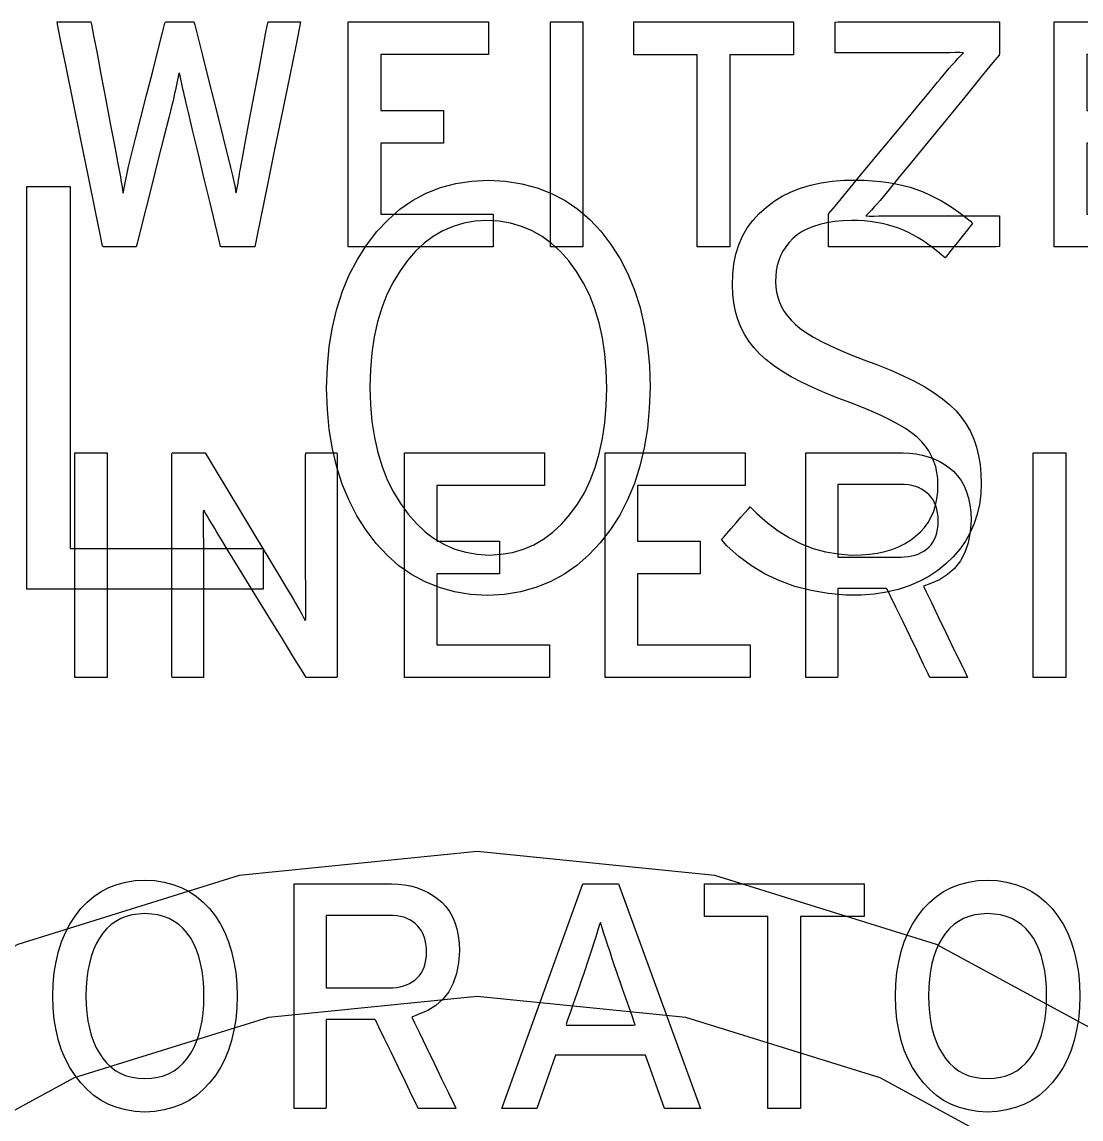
# Model space of a CAD drawing. Extents: x 1 to 47.7, y 0.2 to 35.
# Drawn here: x 18.877 to 19.389, y 10.965 to 11.495 of the extents above; entities that cross this region are included whole.
import ezdxf

# ---------------------------------------------------------------- set-up
doc = ezdxf.new("R2010")
doc.units = 0
doc.header["$MEASUREMENT"] = 0
doc.layers.add('4_1__4U__UP_TO_ONE_IO_BOAR', color=7, linetype='CONTINUOUS')
doc.layers.add('5_1___24__TARGET_LEDS___12', color=7, linetype='CONTINUOUS')

msp = doc.modelspace()

# ---------------------------------------------------------------- linework, layer by layer
at = {"layer": '4_1__4U__UP_TO_ONE_IO_BOAR'}
for points in [[(18.98985, 11.38662), (18.98926, 11.38662), (18.98769, 11.38662), (18.98541, 11.38662), (18.98274, 11.38662), (18.97994, 11.38662), (18.97733, 11.38662), (18.97518, 11.38662), (18.97379, 11.38662), (18.97338, 11.38674), (18.97254, 11.39025), (18.97075, 11.3977), (18.9683, 11.40786), (18.9655, 11.41949), (18.96264, 11.43134), (18.96003, 11.44219), (18.95796, 11.45078), (18.95674, 11.45589), (18.95635, 11.45752), (18.95593, 11.45931), (18.95553, 11.46105), (18.95515, 11.46275), (18.95479, 11.46441), (18.95445, 11.46603), (18.95412, 11.4676), (18.95381, 11.46913), (18.95352, 11.47061), (18.95323, 11.47023), (18.95292, 11.46873), (18.9526, 11.46719), (18.95227, 11.4656), (18.95191, 11.46398), (18.95155, 11.46231), (18.95117, 11.4606), (18.95078, 11.45884), (18.95038, 11.45705), (18.94986, 11.45495), (18.9483, 11.44881), (18.94595, 11.4395), (18.94311, 11.42827), (18.9401, 11.41636), (18.93723, 11.40499), (18.93481, 11.39543), (18.93316, 11.38889), (18.93258, 11.38662), (18.93195, 11.38662), (18.93036, 11.38662), (18.9281, 11.38662), (18.92546, 11.38662), (18.92273, 11.38662), (18.92018, 11.38662), (18.9181, 11.38662), (18.91678, 11.38662), (18.9164, 11.38691), (18.91522, 11.3927), (18.91281, 11.40451), (18.90958, 11.4204), (18.9059, 11.43846), (18.90216, 11.45677), (18.89877, 11.47342), (18.89611, 11.48649), (18.89457, 11.49405), (18.89448, 11.49517), (18.89557, 11.49517), (18.89751, 11.49517), (18.90001, 11.49517), (18.90278, 11.49517), (18.90552, 11.49517), (18.90795, 11.49517), (18.90978, 11.49517), (18.91071, 11.49517), (18.911, 11.49399), (18.91203, 11.48858), (18.91368, 11.47988), (18.91572, 11.46912), (18.91793, 11.45748), (18.92007, 11.44621), (18.92191, 11.43649), (18.92323, 11.42955), (18.92379, 11.4266), (18.92407, 11.42517), (18.92437, 11.4236), (18.92466, 11.42201), (18.92495, 11.4204), (18.92522, 11.41878), (18.92549, 11.41714), (18.92575, 11.41549), (18.92601, 11.41382), (18.92626, 11.41249), (18.92659, 11.41414), (18.92692, 11.41577), (18.92725, 11.4174), (18.92759, 11.41901), (18.92792, 11.42061), (18.92826, 11.4222), (18.9286, 11.42378), (18.92894, 11.42535), (18.92925, 11.42668), (18.93024, 11.43058), (18.93217, 11.43822), (18.93475, 11.44839), (18.93765, 11.45987), (18.94059, 11.47144), (18.94324, 11.4819), (18.94529, 11.49002), (18.94645, 11.49459), (18.94674, 11.49517), (18.94771, 11.49517), (18.94939, 11.49517), (18.95153, 11.49517), (18.95388, 11.49517), (18.9562, 11.49517), (18.95824, 11.49517), (18.95976, 11.49517), (18.9605, 11.49517), (18.96089, 11.49377), (18.96234, 11.48802), (18.96461, 11.47897), (18.9674, 11.46787), (18.97039, 11.45594), (18.97328, 11.44444), (18.97575, 11.43461), (18.97749, 11.42768), (18.97818, 11.42491), (18.97849, 11.42367), (18.97881, 11.42234), (18.97913, 11.42098), (18.97944, 11.41958), (18.97974, 11.41815), (18.98003, 11.41668), (18.98032, 11.41518), (18.98061, 11.41364), (18.9809, 11.41258), (18.98121, 11.41423), (18.9815, 11.41583), (18.98178, 11.41737), (18.98205, 11.41886), (18.98229, 11.4203), (18.98252, 11.42168), (18.98273, 11.423), (18.98293, 11.42427), (18.98311, 11.42541), (18.9839, 11.42962), (18.9854, 11.43758), (18.98736, 11.44805), (18.98957, 11.45979), (18.99178, 11.47157), (18.99377, 11.48214), (18.99529, 11.49026), (18.99612, 11.4947), (18.99641, 11.49517), (18.99756, 11.49517), (18.9995, 11.49517), (19.00195, 11.49517), (19.00463, 11.49517), (19.00726, 11.49517), (19.00955, 11.49517), (19.01124, 11.49517), (19.01203, 11.49517), (19.01155, 11.4927), (19.00967, 11.4835), (19.00676, 11.46931), (19.00323, 11.45204), (18.99946, 11.4336), (18.99585, 11.41593), (18.99278, 11.40093), (18.99065, 11.39052)], [(19.267, 11.38662), (19.267, 11.3872), (19.267, 11.38874), (19.267, 11.39096), (19.267, 11.39357), (19.267, 11.39628), (19.267, 11.3988), (19.267, 11.40085), (19.267, 11.40215), (19.26717, 11.40265), (19.27013, 11.40622), (19.27604, 11.41337), (19.28394, 11.42291), (19.29287, 11.43371), (19.30187, 11.44458), (19.30998, 11.45438), (19.31623, 11.46194), (19.31967, 11.46609), (19.32091, 11.46758), (19.3224, 11.46937), (19.32387, 11.4711), (19.32532, 11.47277), (19.32673, 11.47439), (19.32812, 11.47595), (19.32948, 11.47745), (19.33081, 11.4789), (19.33211, 11.48029), (19.33041, 11.48042), (19.32813, 11.48037), (19.32578, 11.48032), (19.32334, 11.48027), (19.32083, 11.48024), (19.31824, 11.48021), (19.31557, 11.4802), (19.31282, 11.48019), (19.31037, 11.48018), (19.30851, 11.48018), (19.3043, 11.48018), (19.29846, 11.48018), (19.29174, 11.48018), (19.28487, 11.48018), (19.27857, 11.48018), (19.27357, 11.48018), (19.27061, 11.48018), (19.27011, 11.48029), (19.27011, 11.48126), (19.27011, 11.48303), (19.27011, 11.48532), (19.27011, 11.48786), (19.27011, 11.49039), (19.27011, 11.49262), (19.27011, 11.49429), (19.27011, 11.49512), (19.27162, 11.49517), (19.27812, 11.49517), (19.28842, 11.49517), (19.30108, 11.49517), (19.31467, 11.49517), (19.32775, 11.49517), (19.33887, 11.49517), (19.3466, 11.49517), (19.3495, 11.49517), (19.3495, 11.49459), (19.3495, 11.49306), (19.3495, 11.49085), (19.3495, 11.48825), (19.3495, 11.48555), (19.3495, 11.48303), (19.3495, 11.48099), (19.3495, 11.4797), (19.34933, 11.47919), (19.34641, 11.47562), (19.34057, 11.46847), (19.33276, 11.45892), (19.32393, 11.44811), (19.31503, 11.43723), (19.30702, 11.42742), (19.30084, 11.41986), (19.29744, 11.41571), (19.29622, 11.4142), (19.29475, 11.41241), (19.2933, 11.41067), (19.29187, 11.40899), (19.29045, 11.40738), (19.28906, 11.40582), (19.28769, 11.40432), (19.28634, 11.40288), (19.285, 11.4015), (19.2867, 11.40137), (19.28898, 11.40143), (19.29134, 11.40148), (19.29377, 11.40152), (19.29628, 11.40155), (19.29887, 11.40158), (19.30154, 11.4016), (19.30429, 11.40161), (19.30674, 11.40161), (19.30872, 11.40161), (19.31319, 11.40161), (19.31939, 11.40161), (19.32652, 11.40161), (19.33383, 11.40161), (19.34052, 11.40161), (19.34582, 11.40161), (19.34897, 11.40161), (19.3495, 11.40151), (19.3495, 11.40053), (19.3495, 11.39877), (19.3495, 11.39648), (19.3495, 11.39393), (19.3495, 11.39141), (19.3495, 11.38918), (19.3495, 11.38751), (19.3495, 11.38667), (19.34793, 11.38662), (19.34118, 11.38662), (19.33047, 11.38662), (19.31731, 11.38662), (19.30319, 11.38662), (19.2896, 11.38662), (19.27805, 11.38662), (19.27001, 11.38662)], [(19.01473, 11.17856), (19.0132, 11.18104), (19.00912, 11.18767), (19.00324, 11.19721), (18.99634, 11.20843), (18.98917, 11.22008), (18.98248, 11.23095), (18.97704, 11.23978), (18.97361, 11.24535), (18.97252, 11.24714), (18.9715, 11.24884), (18.97052, 11.2505), (18.96957, 11.2521), (18.96865, 11.25366), (18.96776, 11.25517), (18.96691, 11.25663), (18.96608, 11.25804), (18.96529, 11.25941), (18.96496, 11.25853), (18.96497, 11.25592), (18.96498, 11.25322), (18.96499, 11.25044), (18.96501, 11.24758), (18.96503, 11.24464), (18.96505, 11.24161), (18.96508, 11.2385), (18.96511, 11.2353), (18.96511, 11.23331), (18.96511, 11.22826), (18.96511, 11.22065), (18.96511, 11.21152), (18.96511, 11.20188), (18.96511, 11.19274), (18.96511, 11.18514), (18.96511, 11.18009), (18.9651, 11.17856), (18.96439, 11.17856), (18.96279, 11.17856), (18.96058, 11.17856), (18.95803, 11.17856), (18.95542, 11.17856), (18.95303, 11.17856), (18.95114, 11.17856), (18.95001, 11.17856), (18.94982, 11.17932), (18.94982, 11.18636), (18.94982, 11.19915), (18.94982, 11.21575), (18.94982, 11.23417), (18.94982, 11.25245), (18.94982, 11.26862), (18.94982, 11.28072), (18.94982, 11.28677), (18.95013, 11.28711), (18.95144, 11.28711), (18.95353, 11.28711), (18.95609, 11.28711), (18.95884, 11.28711), (18.96149, 11.28711), (18.96374, 11.28711), (18.9653, 11.28711), (18.96588, 11.28711), (18.96734, 11.28469), (18.97123, 11.27824), (18.97683, 11.26896), (18.98342, 11.25804), (18.99026, 11.2467), (18.99664, 11.23613), (19.00182, 11.22753), (19.00509, 11.22211), (19.0062, 11.22026), (19.00738, 11.21825), (19.0085, 11.21631), (19.00958, 11.21443), (19.01061, 11.21263), (19.01159, 11.21089), (19.01252, 11.20923), (19.01341, 11.20763), (19.01425, 11.2061), (19.01457, 11.20697), (19.01454, 11.20967), (19.01452, 11.21243), (19.0145, 11.21527), (19.01448, 11.21819), (19.01446, 11.22118), (19.01445, 11.22425), (19.01444, 11.2274), (19.01444, 11.23062), (19.01444, 11.23261), (19.01444, 11.23764), (19.01444, 11.24521), (19.01444, 11.2543), (19.01444, 11.2639), (19.01444, 11.27299), (19.01444, 11.28056), (19.01444, 11.28559), (19.01445, 11.28711), (19.01516, 11.28711), (19.01676, 11.28711), (19.01897, 11.28711), (19.02152, 11.28711), (19.02413, 11.28711), (19.02652, 11.28711), (19.02841, 11.28711), (19.02954, 11.28711), (19.02973, 11.28635), (19.02973, 11.27931), (19.02973, 11.26652), (19.02973, 11.24992), (19.02973, 11.2315), (19.02973, 11.21322), (19.02973, 11.19705), (19.02973, 11.18495), (19.02973, 11.1789), (19.02944, 11.17856), (19.02821, 11.17856), (19.02627, 11.17856), (19.02387, 11.17856), (19.02131, 11.17856), (19.01884, 11.17856), (19.01673, 11.17856), (19.01527, 11.17856)], [(19.33585, 11.25465), (19.33545, 11.24889), (19.33446, 11.24368), (19.33287, 11.23901), (19.33067, 11.23489), (19.32788, 11.23132), (19.3245, 11.22829), (19.32051, 11.22581), (19.31593, 11.22387), (19.31281, 11.2227), (19.31414, 11.21996), (19.31664, 11.21478), (19.31993, 11.20798), (19.3236, 11.20039), (19.32726, 11.19285), (19.33049, 11.18616), (19.33291, 11.18117), (19.33411, 11.17869), (19.33381, 11.17856), (19.33228, 11.17856), (19.32987, 11.17856), (19.32693, 11.17856), (19.32379, 11.17856), (19.32078, 11.17856), (19.31826, 11.17856), (19.31654, 11.17856), (19.31598, 11.17858), (19.31507, 11.18044), (19.31291, 11.1849), (19.30989, 11.19113), (19.30639, 11.19834), (19.30281, 11.20574), (19.29952, 11.21252), (19.29692, 11.21788), (19.2954, 11.22102), (19.29497, 11.22152), (19.29337, 11.22152), (19.29049, 11.22152), (19.2868, 11.22152), (19.28272, 11.22152), (19.2787, 11.22152), (19.27518, 11.22152), (19.27261, 11.22152), (19.27143, 11.22152), (19.2714, 11.22043), (19.2714, 11.21661), (19.2714, 11.21078), (19.2714, 11.20375), (19.2714, 11.19632), (19.2714, 11.1893), (19.2714, 11.18347), (19.2714, 11.17964), (19.27138, 11.17856), (19.27061, 11.17856), (19.26894, 11.17856), (19.26665, 11.17856), (19.26404, 11.17856), (19.26139, 11.17856), (19.25898, 11.17856), (19.25712, 11.17856), (19.25607, 11.17856), (19.25595, 11.17981), (19.25595, 11.18774), (19.25595, 11.20129), (19.25595, 11.21842), (19.25595, 11.23712), (19.25595, 11.25535), (19.25595, 11.2711), (19.25595, 11.28235), (19.25595, 11.28707), (19.25738, 11.28711), (19.26171, 11.28711), (19.26812, 11.28711), (19.27574, 11.28711), (19.28371, 11.28711), (19.29117, 11.28711), (19.29727, 11.28711), (19.30114, 11.28711), (19.30296, 11.2871), (19.30617, 11.28694), (19.30926, 11.28657), (19.31222, 11.286), (19.31506, 11.28522), (19.31777, 11.28423), (19.32035, 11.28303), (19.32281, 11.28163), (19.32515, 11.28001), (19.32735, 11.27817), (19.32931, 11.27607), (19.33102, 11.27373), (19.33247, 11.27115), (19.33366, 11.26833), (19.33459, 11.26527), (19.33527, 11.26197), (19.33569, 11.25843)], [(19.31997, 11.2542), (19.31987, 11.25621), (19.31964, 11.2581), (19.31928, 11.25986), (19.3188, 11.2615), (19.31819, 11.26301), (19.31745, 11.2644), (19.31658, 11.26567), (19.31559, 11.26681), (19.31446, 11.26786), (19.31322, 11.2688), (19.31188, 11.26962), (19.31045, 11.2703), (19.30891, 11.27086), (19.30728, 11.2713), (19.30554, 11.2716), (19.30371, 11.27178), (19.30204, 11.27182), (19.30053, 11.27182), (19.29713, 11.27182), (19.29245, 11.27182), (19.28712, 11.27182), (19.28175, 11.27182), (19.27694, 11.27182), (19.27332, 11.27182), (19.2715, 11.27182), (19.2714, 11.27111), (19.2714, 11.26807), (19.2714, 11.26327), (19.2714, 11.25741), (19.2714, 11.25121), (19.2714, 11.24536), (19.2714, 11.24056), (19.2714, 11.23751), (19.2715, 11.2368), (19.27332, 11.2368), (19.27694, 11.2368), (19.28175, 11.2368), (19.28712, 11.2368), (19.29245, 11.2368), (19.29713, 11.2368), (19.30053, 11.2368), (19.30204, 11.2368), (19.30369, 11.23685), (19.30549, 11.23701), (19.3072, 11.2373), (19.30881, 11.23771), (19.31033, 11.23824), (19.31175, 11.2389), (19.31308, 11.23967), (19.31431, 11.24056), (19.31546, 11.24158), (19.31648, 11.24271), (19.31738, 11.24397), (19.31814, 11.24535), (19.31877, 11.24687), (19.31926, 11.24851), (19.31963, 11.25028), (19.31987, 11.25218)], [(18.98136, 11.02482), (18.98117, 11.01904), (18.98065, 11.01354), (18.97981, 11.00832), (18.97866, 11.00337), (18.97718, 10.99871), (18.97538, 10.99433), (18.97326, 10.99023), (18.97082, 10.9864), (18.96804, 10.98283), (18.96498, 10.97961), (18.96168, 10.97681), (18.95814, 10.97443), (18.95435, 10.97246), (18.95031, 10.97091), (18.94604, 10.96978), (18.94152, 10.96906), (18.93675, 10.96876), (18.93202, 10.96906), (18.92755, 10.96978), (18.92332, 10.97091), (18.91934, 10.97246), (18.9156, 10.97443), (18.91211, 10.97681), (18.90888, 10.97961), (18.90589, 10.98283), (18.90311, 10.9864), (18.9006, 10.99023), (18.89843, 10.99433), (18.89658, 10.99871), (18.89507, 11.00337), (18.89388, 11.00832), (18.89303, 11.01354), (18.8925, 11.01904), (18.8923, 11.02482), (18.8925, 11.0306), (18.89303, 11.03611), (18.89388, 11.04134), (18.89507, 11.04631), (18.89658, 11.051), (18.89843, 11.05541), (18.9006, 11.05956), (18.90311, 11.06343), (18.90589, 11.06701), (18.90888, 11.07017), (18.91211, 11.07293), (18.9156, 11.07527), (18.91934, 11.0772), (18.92332, 11.07872), (18.92755, 11.07983), (18.93202, 11.08052), (18.93675, 11.0808), (18.94152, 11.08052), (18.94604, 11.07983), (18.95031, 11.07872), (18.95435, 11.0772), (18.95814, 11.07527), (18.96168, 11.07293), (18.96498, 11.07017), (18.96804, 11.06701), (18.97082, 11.06343), (18.97326, 11.05956), (18.97538, 11.05541), (18.97718, 11.051), (18.97866, 11.04631), (18.97981, 11.04134), (18.98065, 11.03611), (18.98117, 11.0306)], [(19.08873, 11.04659), (19.08833, 11.04083), (19.08733, 11.03562), (19.08574, 11.03095), (19.08355, 11.02683), (19.08076, 11.02326), (19.07737, 11.02023), (19.07339, 11.01775), (19.0688, 11.01581), (19.06569, 11.01464), (19.06701, 11.0119), (19.06952, 11.00671), (19.07281, 10.99992), (19.07648, 10.99233), (19.08013, 10.98478), (19.08337, 10.9781), (19.08578, 10.97311), (19.08698, 10.97063), (19.08668, 10.9705), (19.08515, 10.9705), (19.08275, 10.9705), (19.07981, 10.9705), (19.07666, 10.9705), (19.07366, 10.9705), (19.07113, 10.9705), (19.06942, 10.9705), (19.06885, 10.97051), (19.06794, 10.97238), (19.06579, 10.97683), (19.06277, 10.98307), (19.05927, 10.99028), (19.05568, 10.99768), (19.0524, 11.00446), (19.0498, 11.00982), (19.04828, 11.01296), (19.04785, 11.01345), (19.04624, 11.01345), (19.04337, 11.01345), (19.03967, 11.01345), (19.03559, 11.01345), (19.03157, 11.01345), (19.02806, 11.01345), (19.02549, 11.01345), (19.02431, 11.01345), (19.02427, 11.01237), (19.02427, 11.00854), (19.02427, 11.00272), (19.02427, 10.99569), (19.02427, 10.98826), (19.02427, 10.98124), (19.02427, 10.97541), (19.02427, 10.97158), (19.02425, 10.9705), (19.02349, 10.9705), (19.02182, 10.9705), (19.01953, 10.9705), (19.01692, 10.9705), (19.01427, 10.9705), (19.01187, 10.9705), (19.01, 10.9705), (19.00896, 10.9705), (19.00884, 10.97174), (19.00884, 10.97968), (19.00884, 10.99323), (19.00884, 11.01036), (19.00884, 11.02905), (19.00884, 11.04729), (19.00884, 11.06304), (19.00884, 11.07429), (19.00884, 11.07901), (19.01026, 11.07905), (19.0146, 11.07905), (19.02101, 11.07905), (19.02862, 11.07905), (19.03659, 11.07905), (19.04405, 11.07905), (19.05015, 11.07905), (19.05402, 11.07905), (19.05584, 11.07904), (19.05905, 11.07888), (19.06214, 11.07851), (19.0651, 11.07794), (19.06794, 11.07715), (19.07065, 11.07616), (19.07323, 11.07497), (19.07569, 11.07356), (19.07802, 11.07195), (19.08022, 11.0701), (19.08219, 11.068), (19.0839, 11.06566), (19.08534, 11.06309), (19.08654, 11.06027), (19.08747, 11.05721), (19.08815, 11.05391), (19.08857, 11.05037)], [(19.38836, 11.02482), (19.38816, 11.01904), (19.38764, 11.01354), (19.3868, 11.00832), (19.38564, 11.00337), (19.38416, 10.99871), (19.38236, 10.99433), (19.38024, 10.99023), (19.3778, 10.9864), (19.37502, 10.98283), (19.37197, 10.97961), (19.36866, 10.97681), (19.36512, 10.97443), (19.36133, 10.97246), (19.3573, 10.97091), (19.35302, 10.96978), (19.34851, 10.96906), (19.34375, 10.96876), (19.33902, 10.96906), (19.33454, 10.96978), (19.33031, 10.97091), (19.32633, 10.97246), (19.32259, 10.97443), (19.3191, 10.97681), (19.31586, 10.97961), (19.31287, 10.98283), (19.31009, 10.9864), (19.30759, 10.99023), (19.30541, 10.99433), (19.30357, 10.99871), (19.30205, 11.00337), (19.30087, 11.00832), (19.30001, 11.01354), (19.29948, 11.01904), (19.29928, 11.02482), (19.29948, 11.0306), (19.30001, 11.03611), (19.30087, 11.04134), (19.30205, 11.04631), (19.30357, 11.051), (19.30541, 11.05541), (19.30759, 11.05956), (19.31009, 11.06343), (19.31287, 11.06701), (19.31586, 11.07017), (19.3191, 11.07293), (19.32259, 11.07527), (19.32633, 11.0772), (19.33031, 11.07872), (19.33454, 11.07983), (19.33902, 11.08052), (19.34375, 11.0808), (19.34851, 11.08052), (19.35302, 11.07983), (19.3573, 11.07872), (19.36133, 11.0772), (19.36512, 11.07527), (19.36866, 11.07293), (19.37197, 11.07017), (19.37502, 11.06701), (19.3778, 11.06343), (19.38024, 11.05956), (19.38236, 11.05541), (19.38416, 11.051), (19.38564, 11.04631), (19.3868, 11.04134), (19.38764, 11.03611), (19.38816, 11.0306)], [(18.96532, 11.02482), (18.96522, 11.02909), (18.96492, 11.03313), (18.96442, 11.03695), (18.96372, 11.04056), (18.96283, 11.04394), (18.96173, 11.0471), (18.96044, 11.05004), (18.95895, 11.05276), (18.95725, 11.05522), (18.95534, 11.05739), (18.95325, 11.05927), (18.95098, 11.06086), (18.94851, 11.06218), (18.94585, 11.06321), (18.94301, 11.06395), (18.93997, 11.06441), (18.93675, 11.06459), (18.93359, 11.06441), (18.93062, 11.06395), (18.92782, 11.06321), (18.92521, 11.06218), (18.92278, 11.06086), (18.92052, 11.05927), (18.91845, 11.05739), (18.91656, 11.05522), (18.91485, 11.05276), (18.91332, 11.05004), (18.912, 11.0471), (18.91089, 11.04394), (18.90997, 11.04056), (18.90926, 11.03695), (18.90875, 11.03313), (18.90845, 11.02909), (18.90835, 11.02482), (18.90845, 11.02061), (18.90875, 11.01661), (18.90926, 11.01282), (18.90997, 11.00926), (18.91089, 11.00591), (18.912, 11.00278), (18.91332, 10.99986), (18.91485, 10.99716), (18.91656, 10.99464), (18.91845, 10.99237), (18.92052, 10.99041), (18.92278, 10.98875), (18.92521, 10.98739), (18.92782, 10.98633), (18.93062, 10.98557), (18.93359, 10.98512), (18.93675, 10.98497), (18.93997, 10.98512), (18.94301, 10.98557), (18.94585, 10.98633), (18.94851, 10.98739), (18.95098, 10.98875), (18.95325, 10.99041), (18.95534, 10.99237), (18.95725, 10.99464), (18.95895, 10.99716), (18.96044, 10.99986), (18.96173, 11.00278), (18.96283, 11.00591), (18.96372, 11.00926), (18.96442, 11.01282), (18.96492, 11.01661), (18.96522, 11.02061)], [(19.07284, 11.04614), (19.07274, 11.04815), (19.07251, 11.05004), (19.07216, 11.0518), (19.07167, 11.05344), (19.07106, 11.05495), (19.07032, 11.05634), (19.06946, 11.05761), (19.06847, 11.05875), (19.06734, 11.0598), (19.0661, 11.06074), (19.06476, 11.06156), (19.06332, 11.06225), (19.06179, 11.06281), (19.06015, 11.06324), (19.05842, 11.06354), (19.05659, 11.06371), (19.05492, 11.06376), (19.0534, 11.06376), (19.05, 11.06376), (19.04533, 11.06376), (19.04, 11.06376), (19.03462, 11.06376), (19.02982, 11.06376), (19.0262, 11.06376), (19.02438, 11.06376), (19.02427, 11.06305), (19.02427, 11.06), (19.02427, 11.0552), (19.02427, 11.04935), (19.02427, 11.04315), (19.02427, 11.0373), (19.02427, 11.0325), (19.02427, 11.02945), (19.02438, 11.02874), (19.0262, 11.02874), (19.02982, 11.02874), (19.03462, 11.02874), (19.04, 11.02874), (19.04533, 11.02874), (19.05, 11.02874), (19.0534, 11.02874), (19.05492, 11.02874), (19.05656, 11.02878), (19.05837, 11.02895), (19.06007, 11.02924), (19.06169, 11.02965), (19.06321, 11.03018), (19.06463, 11.03084), (19.06596, 11.03161), (19.06719, 11.03251), (19.06833, 11.03352), (19.06936, 11.03465), (19.07025, 11.03591), (19.07101, 11.03729), (19.07164, 11.03881), (19.07214, 11.04045), (19.07251, 11.04222), (19.07274, 11.04412)], [(19.37231, 11.02482), (19.37221, 11.02909), (19.37191, 11.03313), (19.37141, 11.03695), (19.37072, 11.04056), (19.36982, 11.04394), (19.36872, 11.0471), (19.36743, 11.05004), (19.36593, 11.05276), (19.36423, 11.05522), (19.36233, 11.05739), (19.36024, 11.05927), (19.35797, 11.06086), (19.3555, 11.06218), (19.35285, 11.06321), (19.35, 11.06395), (19.34697, 11.06441), (19.34375, 11.06459), (19.34059, 11.06441), (19.33761, 11.06395), (19.33481, 11.06321), (19.33219, 11.06218), (19.32976, 11.06086), (19.32751, 11.05927), (19.32544, 11.05739), (19.32355, 11.05522), (19.32183, 11.05276), (19.32031, 11.05004), (19.31898, 11.0471), (19.31787, 11.04394), (19.31695, 11.04056), (19.31624, 11.03695), (19.31574, 11.03313), (19.31543, 11.02909), (19.31533, 11.02482), (19.31543, 11.02061), (19.31574, 11.01661), (19.31624, 11.01282), (19.31695, 11.00926), (19.31787, 11.00591), (19.31898, 11.00278), (19.32031, 10.99986), (19.32183, 10.99716), (19.32355, 10.99464), (19.32544, 10.99237), (19.32751, 10.99041), (19.32976, 10.98875), (19.33219, 10.98739), (19.33481, 10.98633), (19.33761, 10.98557), (19.34059, 10.98512), (19.34375, 10.98497), (19.34697, 10.98512), (19.35, 10.98557), (19.35285, 10.98633), (19.3555, 10.98739), (19.35797, 10.98875), (19.36024, 10.99041), (19.36233, 10.99237), (19.36423, 10.99464), (19.36593, 10.99716), (19.36743, 10.99986), (19.36872, 11.00278), (19.36982, 11.00591), (19.37072, 11.00926), (19.37141, 11.01282), (19.37191, 11.01661), (19.37221, 11.02061)], [(19.1649, 11.03579), (19.16369, 11.03936), (19.16254, 11.04279), (19.16145, 11.04607), (19.16042, 11.0492), (19.15945, 11.05219), (19.15853, 11.05504), (19.15767, 11.05775), (19.15687, 11.06031), (19.15615, 11.05882), (19.15538, 11.05619), (19.15453, 11.05341), (19.15362, 11.05046), (19.15264, 11.04736), (19.15158, 11.04411), (19.15046, 11.04069), (19.14927, 11.03712), (19.14864, 11.03526), (19.14791, 11.03318), (19.14672, 11.02973), (19.14524, 11.02548), (19.14367, 11.02096), (19.14219, 11.01671), (19.14099, 11.01326), (19.14027, 11.01118), (19.14036, 11.0108), (19.14273, 11.0108), (19.14706, 11.0108), (19.15263, 11.0108), (19.15871, 11.0108), (19.16457, 11.0108), (19.16949, 11.0108), (19.17273, 11.0108), (19.17361, 11.01084), (19.17312, 11.01224), (19.17207, 11.01523), (19.17067, 11.01924), (19.1691, 11.02375), (19.16755, 11.0282), (19.1662, 11.03206), (19.16526, 11.03477)]]:
    msp.add_lwpolyline(points, close=True, dxfattribs=at)
for points in [[(19.03504, 11.38662), (19.03504, 11.49517), (19.10279, 11.49517), (19.10279, 11.47942), (19.05078, 11.47942), (19.05078, 11.45245), (19.081, 11.45245), (19.081, 11.4367), (19.05078, 11.4367), (19.05078, 11.40237), (19.10507, 11.40237), (19.10507, 11.38662), (19.03504, 11.38662)], [(19.13265, 11.38662), (19.13265, 11.49517), (19.14838, 11.49517), (19.14838, 11.38662), (19.13265, 11.38662)], [(19.21932, 11.47927), (19.21932, 11.38662), (19.20358, 11.38662), (19.20358, 11.47927), (19.1729, 11.47927), (19.1729, 11.49517), (19.25004, 11.49517), (19.25004, 11.47927), (19.21932, 11.47927)], [(19.37597, 11.38662), (19.37597, 11.49517), (19.44372, 11.49517), (19.44372, 11.47942), (19.39172, 11.47942), (19.39172, 11.45245), (19.42192, 11.45245), (19.42192, 11.4367), (19.39172, 11.4367), (19.39172, 11.40237), (19.446, 11.40237), (19.446, 11.38662), (19.37597, 11.38662)], [(18.9029, 11.17856), (18.9029, 11.28711), (18.91864, 11.28711), (18.91864, 11.17856), (18.9029, 11.17856)], [(19.06212, 11.17856), (19.06212, 11.28711), (19.12987, 11.28711), (19.12987, 11.27136), (19.07786, 11.27136), (19.07786, 11.24438), (19.10807, 11.24438), (19.10807, 11.22864), (19.07786, 11.22864), (19.07786, 11.19431), (19.13214, 11.19431), (19.13214, 11.17856), (19.06212, 11.17856)], [(19.15904, 11.17856), (19.15904, 11.28711), (19.22679, 11.28711), (19.22679, 11.27136), (19.17477, 11.27136), (19.17477, 11.24438), (19.20499, 11.24438), (19.20499, 11.22864), (19.17477, 11.22864), (19.17477, 11.19431), (19.22907, 11.19431), (19.22907, 11.17856), (19.15904, 11.17856)], [(19.36583, 11.17856), (19.36583, 11.28711), (19.38157, 11.28711), (19.38157, 11.17856), (19.36583, 11.17856)], [(19.1877, 10.9705), (19.17861, 10.99627), (19.13514, 10.99627), (19.12612, 10.9705), (19.10924, 10.9705), (19.14831, 11.07905), (19.16559, 11.07905), (19.20513, 10.9705), (19.1877, 10.9705)], [(19.25348, 11.06315), (19.25348, 10.9705), (19.23773, 10.9705), (19.23773, 11.06315), (19.20707, 11.06315), (19.20707, 11.07905), (19.28419, 11.07905), (19.28419, 11.06315), (19.25348, 11.06315)]]:
    msp.add_lwpolyline(points, dxfattribs=at)
at = {"layer": '5_1___24__TARGET_LEDS___12'}
for points in [[(19.18079, 11.31878), (19.18043, 11.30855), (19.1795, 11.29879), (19.17798, 11.28951), (19.17589, 11.28069), (19.17321, 11.27234), (19.16995, 11.26446), (19.16611, 11.25704), (19.16169, 11.2501), (19.15668, 11.24362), (19.15122, 11.2378), (19.14539, 11.23274), (19.13916, 11.22843), (19.13256, 11.22488), (19.12557, 11.22208), (19.11819, 11.22004), (19.11043, 11.21874), (19.10228, 11.21821), (19.09412, 11.21874), (19.08637, 11.22002), (19.07903, 11.22205), (19.07211, 11.22482), (19.0656, 11.22835), (19.05951, 11.23261), (19.05383, 11.23763), (19.04856, 11.24339), (19.04366, 11.24982), (19.03924, 11.25671), (19.0354, 11.26408), (19.03214, 11.27193), (19.02946, 11.28025), (19.02737, 11.28905), (19.02585, 11.29832), (19.02492, 11.30808), (19.02456, 11.31831), (19.02492, 11.32863), (19.02586, 11.33847), (19.0274, 11.34783), (19.02952, 11.35671), (19.03223, 11.36511), (19.03553, 11.37303), (19.03942, 11.38047), (19.0439, 11.38743), (19.04888, 11.39391), (19.05422, 11.39969), (19.05996, 11.40471), (19.0661, 11.40896), (19.07264, 11.41246), (19.07958, 11.41519), (19.08692, 11.41716), (19.09467, 11.41836), (19.10281, 11.41881), (19.11101, 11.41831), (19.1188, 11.41707), (19.12618, 11.4151), (19.13316, 11.41238), (19.13973, 11.40892), (19.14589, 11.40472), (19.15165, 11.39978), (19.157, 11.3941), (19.16192, 11.38773), (19.16628, 11.38084), (19.17008, 11.37346), (19.1733, 11.36559), (19.17594, 11.35722), (19.17802, 11.34835), (19.17951, 11.33899), (19.18044, 11.32913)], [(19.3407, 11.27227), (19.34049, 11.26711), (19.33986, 11.26217), (19.33881, 11.25743), (19.33733, 11.25291), (19.33544, 11.2486), (19.33313, 11.2445), (19.33039, 11.24061), (19.32724, 11.23693), (19.32366, 11.23345), (19.31973, 11.23021), (19.31545, 11.22737), (19.31084, 11.2249), (19.30589, 11.22282), (19.3006, 11.22113), (19.29498, 11.21982), (19.28902, 11.21889), (19.28273, 11.21835), (19.27539, 11.21833), (19.26678, 11.21913), (19.25857, 11.22055), (19.25078, 11.2226), (19.24339, 11.22528), (19.23641, 11.22858), (19.22984, 11.2325), (19.22368, 11.23706), (19.21792, 11.24224), (19.21533, 11.24521), (19.21626, 11.24629), (19.21791, 11.24819), (19.22002, 11.25063), (19.22236, 11.25332), (19.22467, 11.25599), (19.22672, 11.25835), (19.22827, 11.26013), (19.22907, 11.26106), (19.23238, 11.2578), (19.23743, 11.25329), (19.24267, 11.24936), (19.2481, 11.24599), (19.25372, 11.2432), (19.25954, 11.24098), (19.26554, 11.23934), (19.27174, 11.23826), (19.27813, 11.23775), (19.28274, 11.23781), (19.28677, 11.23812), (19.29059, 11.23866), (19.2942, 11.23944), (19.29759, 11.24045), (19.30078, 11.24169), (19.30375, 11.24317), (19.30651, 11.24488), (19.30905, 11.24683), (19.31136, 11.24888), (19.31338, 11.25112), (19.31514, 11.25353), (19.31661, 11.25612), (19.31781, 11.25889), (19.31873, 11.26184), (19.31937, 11.26496), (19.31974, 11.26826), (19.31984, 11.27166), (19.31974, 11.27466), (19.31937, 11.27755), (19.31876, 11.28032), (19.31789, 11.28299), (19.31677, 11.28555), (19.3154, 11.28799), (19.31377, 11.29033), (19.31189, 11.29255), (19.30972, 11.29465), (19.30712, 11.29672), (19.30412, 11.29878), (19.30072, 11.30085), (19.29692, 11.30293), (19.29272, 11.30501), (19.28812, 11.30709), (19.28312, 11.30917), (19.27771, 11.31126), (19.27154, 11.31354), (19.26523, 11.31605), (19.25937, 11.31861), (19.25395, 11.32121), (19.24899, 11.32387), (19.24447, 11.32657), (19.2404, 11.32933), (19.23678, 11.33213), (19.23361, 11.33498), (19.23086, 11.33791), (19.22844, 11.34103), (19.22634, 11.34433), (19.22456, 11.34783), (19.22311, 11.35152), (19.22199, 11.3554), (19.22118, 11.35947), (19.2207, 11.36373), (19.22055, 11.36819), (19.2207, 11.37334), (19.22126, 11.37836), (19.22224, 11.3831), (19.22364, 11.38756), (19.22547, 11.39176), (19.22771, 11.39567), (19.23037, 11.39931), (19.23346, 11.40268), (19.23697, 11.40577), (19.24068, 11.40855), (19.24466, 11.41101), (19.24893, 11.41312), (19.25348, 11.41491), (19.25831, 11.41635), (19.26341, 11.41747), (19.2688, 11.41825), (19.27446, 11.41869), (19.2801, 11.41881), (19.28426, 11.41872), (19.28829, 11.41849), (19.29218, 11.41813), (19.29594, 11.41764), (19.29956, 11.41701), (19.30305, 11.41624), (19.30641, 11.41534), (19.30963, 11.4143), (19.31271, 11.41311), (19.3157, 11.41176), (19.31865, 11.41029), (19.32155, 11.40871), (19.32441, 11.40702), (19.32721, 11.40521), (19.32997, 11.40329), (19.33268, 11.40125), (19.33534, 11.3991), (19.33653, 11.39782), (19.33563, 11.39669), (19.33404, 11.39471), (19.33201, 11.39216), (19.32977, 11.38935), (19.32754, 11.38657), (19.32557, 11.3841), (19.32408, 11.38224), (19.32331, 11.38128), (19.32178, 11.38251), (19.31955, 11.38439), (19.31729, 11.38617), (19.31501, 11.38784), (19.31269, 11.3894), (19.31035, 11.39086), (19.30799, 11.39222), (19.30559, 11.39347), (19.30317, 11.39462), (19.3007, 11.39561), (19.29816, 11.39647), (19.29553, 11.39722), (19.29282, 11.39785), (19.29003, 11.39837), (19.28716, 11.39877), (19.28421, 11.39906), (19.28118, 11.39923), (19.27806, 11.39929), (19.27386, 11.39913), (19.26991, 11.39876), (19.26624, 11.3982), (19.26283, 11.39743), (19.25968, 11.39646), (19.2568, 11.39528), (19.25418, 11.39391), (19.25184, 11.39233), (19.24976, 11.39054), (19.24794, 11.3886), (19.24635, 11.38657), (19.24498, 11.38444), (19.24383, 11.38222), (19.24291, 11.3799), (19.2422, 11.37749), (19.24172, 11.37498), (19.24146, 11.37238), (19.24141, 11.36972), (19.24154, 11.36714), (19.2419, 11.36463), (19.24249, 11.3622), (19.2433, 11.35984), (19.24435, 11.35756), (19.24563, 11.35536), (19.24713, 11.35324), (19.24887, 11.35119), (19.25088, 11.34919), (19.25335, 11.34716), (19.25629, 11.34509), (19.25972, 11.343), (19.26362, 11.34087), (19.26801, 11.33871), (19.27287, 11.33652), (19.2782, 11.3343), (19.28402, 11.33205), (19.29064, 11.3296), (19.29709, 11.32701), (19.30306, 11.32436), (19.30854, 11.32166), (19.31354, 11.3189), (19.31805, 11.31609), (19.32208, 11.31322), (19.32562, 11.3103), (19.32868, 11.30732), (19.33126, 11.30421), (19.33353, 11.3009), (19.33548, 11.29739), (19.33713, 11.29369), (19.33846, 11.2898), (19.33948, 11.28571), (19.3402, 11.28143), (19.3406, 11.27695)], [(19.15993, 11.31824), (19.15964, 11.32679), (19.15892, 11.33491), (19.15776, 11.34261), (19.15615, 11.34987), (19.15411, 11.35671), (19.15162, 11.36312), (19.14869, 11.3691), (19.14532, 11.37464), (19.14154, 11.37974), (19.13747, 11.38427), (19.13316, 11.3882), (19.1286, 11.39153), (19.12378, 11.39428), (19.11872, 11.39642), (19.1134, 11.39797), (19.10783, 11.39893), (19.10201, 11.39929), (19.09629, 11.39893), (19.09084, 11.39799), (19.08565, 11.39646), (19.08073, 11.39434), (19.07608, 11.39163), (19.07169, 11.38834), (19.06756, 11.38445), (19.0637, 11.37998), (19.06003, 11.37495), (19.05666, 11.36946), (19.05373, 11.36353), (19.05124, 11.35716), (19.0492, 11.35036), (19.04759, 11.34312), (19.04643, 11.33544), (19.04571, 11.32733), (19.04542, 11.31878), (19.04571, 11.31026), (19.04644, 11.30217), (19.04763, 11.2945), (19.04926, 11.28727), (19.05134, 11.28046), (19.05386, 11.27409), (19.05683, 11.26814), (19.06026, 11.26263), (19.06403, 11.25751), (19.068, 11.25293), (19.07224, 11.24895), (19.07673, 11.24558), (19.08148, 11.2428), (19.08649, 11.24063), (19.09175, 11.23906), (19.09728, 11.23809), (19.10307, 11.23773), (19.10883, 11.23809), (19.11433, 11.23904), (19.11959, 11.2406), (19.12459, 11.24274), (19.12934, 11.24548), (19.13385, 11.24882), (19.1381, 11.25275), (19.1421, 11.25727), (19.14579, 11.26233), (19.14905, 11.26779), (19.15188, 11.27368), (19.15429, 11.28002), (19.15627, 11.28679), (19.15782, 11.29399), (19.15895, 11.30164), (19.15965, 11.30972)]]:
    msp.add_lwpolyline(points, close=True, dxfattribs=at)
for points in [[(18.87984, 11.22133), (18.87984, 11.41569), (18.9007, 11.41569), (18.9007, 11.24084), (18.99391, 11.24084), (18.99391, 11.22133), (18.87984, 11.22133)], [(19.50034, 10.92758), (19.41597, 10.99719), (19.31914, 11.04974), (19.21214, 11.08296), (19.09726, 11.09454), (18.98239, 11.08296), (18.87539, 11.04974), (18.77857, 10.99719), (18.6942, 10.92758)], [(19.37682, 10.93913), (19.29189, 10.98523), (19.19803, 11.01436), (19.09726, 11.02452), (18.99649, 11.01436), (18.90264, 10.98523), (18.81771, 10.93913)]]:
    msp.add_lwpolyline(points, dxfattribs=at)

doc.saveas('drawing.dxf')
